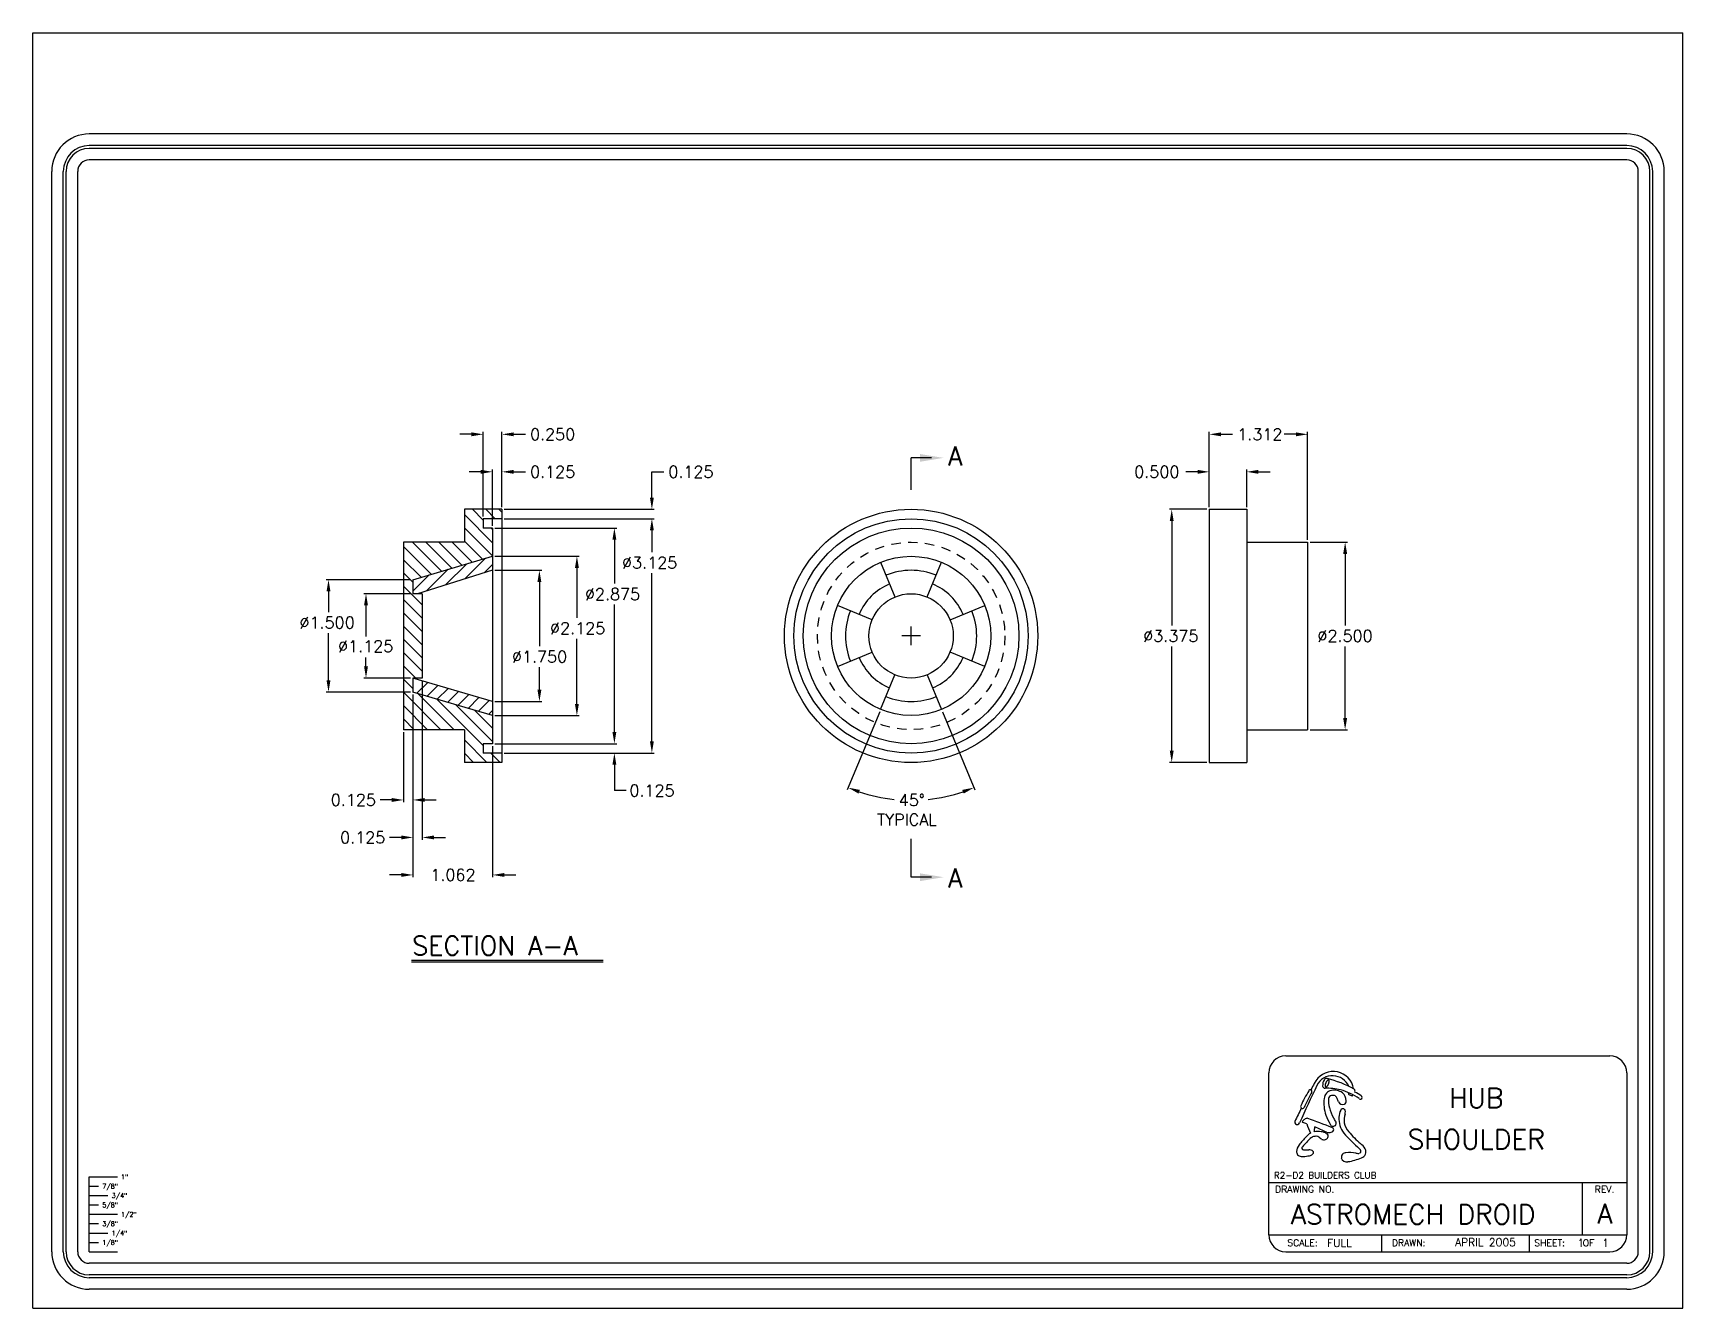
# Model space of a CAD drawing. Extents: x 0 to 22, y 0 to 17.
import ezdxf
from ezdxf.enums import TextEntityAlignment as Align

# ---------------------------------------------------------------- set-up
doc = ezdxf.new("R2010")
doc.units = 0
doc.linetypes.add('HIDDEN2', pattern=[0.1875, 0.125, -0.0625])
doc.layers.get('0').update_dxf_attribs({"linetype": 'CONTINUOUS'})
for name, color, linetype in [('DIMENSION', 1, 'CONTINUOUS'), ('FORM', 5, 'CONTINUOUS'), ('SHOULDER_-_HUB', 7, 'CONTINUOUS')]:
    doc.layers.add(name, color=color, linetype=linetype)
doc.styles.get("Standard").update_dxf_attribs({"font": 'simplex.shx'})

msp = doc.modelspace()

# ---------------------------------------------------------------- linework, layer by layer
for p, q in [((0, 0), (0, 17)), ((0, 17), (22, 17)), ((22, 0), (22, 17)), ((0.75, 0.75), (0.75, 1.75)), ((0.75, 1.75), (1.125, 1.75)), ((0.75, 1.625), (0.875, 1.625)), ((0.75, 1.5), (1, 1.5)), ((0.75, 1.375), (0.875, 1.375)), ((0.75, 1.25), (1.125, 1.25)), ((0.75, 1.125), (0.875, 1.125)), ((0.75, 1), (1, 1)), ((0.75, 0.875), (0.875, 0.875)), ((0.75, 0.75), (1.125, 0.75)), ((0, 0), (22, 0))]:
    msp.add_line(p, q)
at = {"layer": 'DIMENSION'}
for p, q in [((6.002, 10.555), (6.002, 11.68)), ((6.252, 10.68), (6.252, 11.68)), ((15.683, 10.68), (15.683, 11.68)), ((16.995, 10.243), (16.995, 11.68)), ((5.846, 11.649), (5.69, 11.649)), ((6.409, 11.649), (6.565, 11.649)), ((15.839, 11.649), (15.994, 11.649)), ((16.839, 11.649), (16.684, 11.649)), ((11.982, 11.335), (11.708, 11.335)), ((11.708, 10.908), (11.708, 11.335)), ((5.971, 11.149), (5.815, 11.149)), ((6.127, 10.43), (6.127, 11.18)), ((6.252, 10.68), (6.252, 11.18)), ((6.409, 11.149), (6.565, 11.149)), ((8.252, 10.805), (8.252, 11.149)), ((8.252, 11.149), (8.409, 11.149)), ((15.527, 11.149), (15.37, 11.149)), ((15.683, 10.68), (15.683, 11.18)), ((16.183, 10.68), (16.183, 11.18)), ((16.339, 11.149), (16.495, 11.149)), ((6.284, 10.649), (8.284, 10.649)), ((15.652, 10.649), (15.152, 10.649)), ((6.159, 10.399), (7.784, 10.399)), ((6.284, 10.524), (8.284, 10.524)), ((6.284, 10.524), (8.284, 10.524)), ((8.252, 10.368), (8.252, 10.078)), ((8.252, 10.368), (8.252, 10.211)), ((15.183, 10.493), (15.183, 9.102)), ((7.752, 10.243), (7.752, 9.659)), ((17.027, 10.211), (17.527, 10.211)), ((6.159, 10.024), (7.284, 10.024)), ((17.495, 10.055), (17.495, 9.102)), ((5.034, 9.711), (3.909, 9.711)), ((6.159, 9.836), (6.784, 9.836)), ((6.752, 9.68), (6.752, 8.825)), ((7.252, 9.868), (7.252, 9.204)), ((8.252, 7.555), (8.252, 9.797)), ((3.94, 9.555), (3.94, 9.28)), ((5.034, 9.524), (4.409, 9.524)), ((4.44, 9.368), (4.44, 8.953)), ((7.752, 7.68), (7.752, 9.378)), ((3.94, 8.368), (3.94, 8.998)), ((7.252, 8.055), (7.252, 8.923)), ((15.183, 7.43), (15.183, 8.821)), ((17.495, 7.868), (17.495, 8.821)), ((4.44, 8.555), (4.44, 8.672)), ((5.034, 8.399), (4.409, 8.399)), ((5.19, 8.368), (5.19, 6.243)), ((6.752, 8.243), (6.752, 8.544)), ((5.034, 8.211), (3.909, 8.211)), ((5.065, 8.18), (5.065, 6.243)), ((5.065, 8.18), (5.065, 5.743)), ((5.065, 8.18), (5.065, 6.743)), ((6.159, 8.086), (6.784, 8.086)), ((11.289, 7.951), (10.857, 6.909)), ((12.126, 7.951), (12.558, 6.909)), ((6.159, 7.899), (7.284, 7.899)), ((7.752, 7.68), (7.752, 7.836)), ((17.027, 7.711), (17.527, 7.711)), ((4.94, 7.68), (4.94, 6.743)), ((6.127, 7.493), (6.127, 5.743)), ((6.159, 7.524), (7.784, 7.524)), ((6.159, 7.524), (7.784, 7.524)), ((6.284, 7.399), (8.284, 7.399)), ((6.284, 7.399), (7.784, 7.399)), ((15.652, 7.274), (15.152, 7.274)), ((7.752, 7.243), (7.752, 6.899)), ((7.909, 6.899), (7.752, 6.899)), ((4.784, 6.774), (4.627, 6.774)), ((5.221, 6.774), (5.377, 6.774)), ((4.909, 6.274), (4.752, 6.274)), ((5.346, 6.274), (5.502, 6.274)), ((11.708, 5.744), (11.708, 6.254)), ((4.909, 5.774), (4.752, 5.774)), ((6.284, 5.774), (6.44, 5.774)), ((11.982, 5.744), (11.708, 5.744)), ((5.046, 4.636), (7.601, 4.636)), ((5.046, 4.615), (7.601, 4.615))]:
    msp.add_line(p, q, dxfattribs=at)
for start, end in [(251.5878, 264.0731), (275.9269, 288.4122)]:
    msp.add_arc((11.708, 8.961), 2.191, start, end, dxfattribs=at)
for points in [[(5.846, 11.675), (5.846, 11.623), (6.002, 11.649)], [(6.409, 11.675), (6.409, 11.623), (6.252, 11.649)], [(15.839, 11.675), (15.839, 11.623), (15.683, 11.649)], [(16.839, 11.675), (16.839, 11.623), (16.995, 11.649)], [(11.826, 11.387), (11.826, 11.283), (12.139, 11.335)], [(5.971, 11.175), (5.971, 11.123), (6.127, 11.149)], [(6.409, 11.175), (6.409, 11.123), (6.252, 11.149)], [(15.527, 11.175), (15.527, 11.123), (15.683, 11.149)], [(16.339, 11.175), (16.339, 11.123), (16.183, 11.149)], [(8.226, 10.805), (8.278, 10.805), (8.252, 10.649)], [(15.157, 10.493), (15.209, 10.493), (15.183, 10.649)], [(7.726, 10.243), (7.778, 10.243), (7.752, 10.399)], [(8.226, 10.368), (8.278, 10.368), (8.252, 10.524)], [(8.226, 10.368), (8.278, 10.368), (8.252, 10.524)], [(17.469, 10.055), (17.522, 10.055), (17.495, 10.211)], [(7.226, 9.868), (7.278, 9.868), (7.252, 10.024)], [(3.914, 9.555), (3.966, 9.555), (3.94, 9.711)], [(6.726, 9.68), (6.778, 9.68), (6.752, 9.836)], [(4.414, 9.368), (4.466, 9.368), (4.44, 9.524)], [(3.914, 8.368), (3.966, 8.368), (3.94, 8.211)], [(4.414, 8.555), (4.466, 8.555), (4.44, 8.399)], [(6.726, 8.243), (6.778, 8.243), (6.752, 8.086)], [(7.226, 8.055), (7.278, 8.055), (7.252, 7.899)], [(17.469, 7.868), (17.522, 7.868), (17.495, 7.711)], [(7.726, 7.68), (7.778, 7.68), (7.752, 7.524)], [(7.726, 7.68), (7.778, 7.68), (7.752, 7.524)], [(8.226, 7.555), (8.278, 7.555), (8.252, 7.399)], [(7.726, 7.243), (7.778, 7.243), (7.752, 7.399)], [(15.157, 7.43), (15.209, 7.43), (15.183, 7.274)], [(11.007, 6.859), (11.025, 6.908), (10.869, 6.938)], [(12.39, 6.908), (12.409, 6.859), (12.546, 6.938)], [(4.784, 6.8), (4.784, 6.748), (4.94, 6.774)], [(5.221, 6.8), (5.221, 6.748), (5.065, 6.774)], [(4.909, 6.3), (4.909, 6.248), (5.065, 6.274)], [(5.346, 6.3), (5.346, 6.248), (5.19, 6.274)], [(4.909, 5.8), (4.909, 5.748), (5.065, 5.774)], [(6.284, 5.8), (6.284, 5.748), (6.127, 5.774)], [(11.826, 5.692), (11.826, 5.796), (12.139, 5.744)]]:
    msp.add_solid(points, dxfattribs=at)
at = {"layer": 'FORM'}
for p, q in [((21.25, 15.654), (0.75, 15.654)), ((21.25, 15.5), (0.75, 15.5)), ((21.25, 15.462), (0.75, 15.462)), ((21.25, 15.308), (0.75, 15.308)), ((0.25, 0.75), (0.25, 15.154)), ((0.404, 0.75), (0.404, 15.154)), ((0.442, 0.75), (0.442, 15.154)), ((0.596, 0.75), (0.596, 15.154)), ((21.404, 0.75), (21.404, 15.154)), ((21.558, 0.75), (21.558, 15.154)), ((21.596, 0.75), (21.596, 15.154)), ((21.75, 0.75), (21.75, 15.154)), ((21.25, 0.596), (0.75, 0.596)), ((21.25, 0.442), (0.75, 0.442)), ((21.25, 0.404), (0.75, 0.404)), ((21.25, 0.25), (0.75, 0.25))]:
    msp.add_line(p, q, dxfattribs=at)
at = {"layer": 'FORM', "linetype": 'CONTINUOUS'}
for p, q in [((16.703, 3.361), (21.025, 3.361)), ((16.478, 0.975), (16.478, 3.136)), ((21.25, 3.136), (21.25, 0.975)), ((16.478, 1.673), (21.25, 1.673)), ((20.655, 1.673), (20.655, 0.975)), ((16.478, 0.975), (21.25, 0.975)), ((17.978, 0.975), (17.978, 0.75)), ((19.95, 0.972), (19.95, 0.747)), ((16.703, 0.75), (21.025, 0.75))]:
    msp.add_line(p, q, dxfattribs=at)
at = {"layer": 'FORM', "color": 1}
msp.add_polyline3d([(17.276, 3.04, 0), (17.275, 3.041, 0), (17.274, 3.041, 0), (17.273, 3.041, 0), (17.272, 3.041, 0), (17.27, 3.041, 0), (17.269, 3.041, 0), (17.268, 3.04, 0), (17.267, 3.04, 0), (17.266, 3.039, 0), (17.265, 3.039, 0), (17.263, 3.038, 0), (17.262, 3.037, 0), (17.261, 3.036, 0), (17.259, 3.035, 0), (17.258, 3.034, 0), (17.257, 3.033, 0), (17.255, 3.032, 0), (17.254, 3.03, 0), (17.253, 3.029, 0), (17.252, 3.027, 0), (17.25, 3.025, 0), (17.249, 3.024, 0), (17.248, 3.022, 0), (17.246, 3.02, 0), (17.245, 3.018, 0), (17.244, 3.016, 0), (17.243, 3.014, 0), (17.242, 3.012, 0), (17.241, 3.01, 0), (17.239, 3.008, 0), (17.238, 3.006, 0), (17.237, 3.003, 0), (17.236, 3.001, 0), (17.236, 2.999, 0), (17.235, 2.997, 0), (17.234, 2.995, 0), (17.233, 2.992, 0), (17.233, 2.99, 0), (17.232, 2.988, 0), (17.231, 2.986, 0), (17.231, 2.983, 0), (17.23, 2.981, 0), (17.23, 2.979, 0), (17.23, 2.977, 0), (17.229, 2.975, 0), (17.229, 2.973, 0), (17.229, 2.971, 0), (17.229, 2.969, 0), (17.229, 2.968, 0), (17.229, 2.966, 0), (17.229, 2.964, 0), (17.229, 2.962, 0), (17.23, 2.961, 0), (17.23, 2.96, 0), (17.23, 2.958, 0), (17.231, 2.957, 0), (17.231, 2.956, 0), (17.232, 2.955, 0), (17.232, 2.954, 0), (17.233, 2.953, 0), (17.234, 2.952, 0), (17.234, 2.951, 0), (17.235, 2.951, 0), (17.236, 2.95, 0), (17.237, 2.95, 0), (17.238, 2.95, 0), (17.239, 2.95, 0), (17.24, 2.95, 0), (17.241, 2.95, 0), (17.242, 2.95, 0), (17.244, 2.95, 0), (17.245, 2.951, 0), (17.246, 2.951, 0), (17.247, 2.952, 0), (17.248, 2.953, 0), (17.25, 2.953, 0), (17.251, 2.954, 0), (17.252, 2.955, 0), (17.254, 2.957, 0), (17.255, 2.958, 0), (17.256, 2.959, 0), (17.258, 2.961, 0), (17.259, 2.962, 0), (17.26, 2.964, 0), (17.262, 2.965, 0), (17.263, 2.967, 0), (17.264, 2.969, 0), (17.265, 2.971, 0), (17.267, 2.973, 0), (17.268, 2.975, 0), (17.269, 2.977, 0), (17.27, 2.979, 0), (17.271, 2.981, 0), (17.272, 2.983, 0), (17.273, 2.985, 0), (17.274, 2.987, 0), (17.275, 2.989, 0), (17.276, 2.992, 0), (17.277, 2.994, 0), (17.278, 2.996, 0), (17.279, 2.998, 0), (17.279, 3.001, 0), (17.28, 3.003, 0), (17.28, 3.005, 0), (17.281, 3.007, 0), (17.282, 3.009, 0), (17.282, 3.011, 0), (17.282, 3.014, 0), (17.282, 3.016, 0), (17.283, 3.018, 0), (17.283, 3.019, 0), (17.283, 3.021, 0), (17.283, 3.023, 0), (17.283, 3.025, 0), (17.283, 3.027, 0), (17.283, 3.028, 0), (17.282, 3.03, 0), (17.282, 3.031, 0), (17.282, 3.032, 0), (17.281, 3.034, 0), (17.281, 3.035, 0), (17.28, 3.036, 0), (17.279, 3.037, 0), (17.279, 3.038, 0), (17.278, 3.039, 0), (17.277, 3.039, 0), (17.276, 3.04, 0), (17.276, 3.04, 0)], dxfattribs=at)
at = {"layer": 'FORM'}
for centre, radius, start, end in [((0.75, 15.154), 0.5, 90, 180), ((21.25, 15.154), 0.5, 0, 90), ((0.75, 15.154), 0.346, 90, 180), ((0.75, 15.154), 0.308, 90, 180), ((21.25, 15.154), 0.346, 0, 90), ((21.25, 15.154), 0.308, 0, 90), ((0.75, 15.154), 0.154, 90, 180), ((21.25, 15.154), 0.154, 0, 90), ((0.75, 0.75), 0.5, 180, 270), ((0.75, 0.75), 0.346, 180, 270), ((0.75, 0.75), 0.308, 180, 270), ((0.75, 0.75), 0.154, 180, 270), ((21.25, 0.75), 0.5, 270, 0), ((21.25, 0.75), 0.346, 270, 0), ((21.25, 0.75), 0.308, 270, 0), ((21.25, 0.75), 0.154, 270, 0)]:
    msp.add_arc(centre, radius, start, end, dxfattribs=at)
at = {"layer": 'FORM', "linetype": 'CONTINUOUS'}
for centre, start, end in [((16.703, 3.136), 90, 180), ((21.025, 3.136), 360, 90), ((16.703, 0.975), 180, 270), ((21.025, 0.975), 270, 0)]:
    msp.add_arc(centre, 0.225, start, end, dxfattribs=at)
at = {"layer": 'FORM', "color": 7}
for centre, radius, start, end in [((17.335, 2.875), 0.278, 18.2326, 154.6361), ((17.32, 2.877), 0.22, 85.4854, 155.5007), ((17.329, 2.86), 0.236, 23.4687, 88.1516), ((26.447, -1.666), 10.415, 153.5831, 156.6069), ((24.943, -1.125), 8.874, 152.341, 152.9694), ((17.331, 2.785), 0.116, 99.8697, 175.5952), ((17.352, 2.722), 0.182, 54.1043, 102.9674), ((17.362, 2.758), 0.148, 0.8907, 49.1139), ((17.429, 2.913), 0.124, 333.247, 339.1268), ((17.418, 2.904), 0.19, 5.638, 17.7915), ((25.042, -1.414), 9.096, 153.3711, 154.604), ((17.677, 2.732), 0.466, 172.3003, 200.1263), ((17.548, 2.754), 0.276, 171.5259, 197.4947), ((17.322, 2.787), 0.048, 100.0375, 170.9848), ((17.867, 2.831), 0.604, 195.3231, 209.2908), ((17.324, 2.718), 0.117, 68.785, 94.7421), ((17.307, 2.762), 0.0871, 20.1831, 47.8338), ((17.16, 2.686), 0.253, 14.2811, 24.9473), ((17.465, 2.784), 0.0699, 210.2865, 287.2592), ((17.466, 2.624), 0.0332, 69.7642, 151.8988), ((17.462, 2.621), 0.0368, 357.6694, 65.2511), ((17.471, 2.753), 0.0394, 291.9673, 10.2011), ((17.547, 2.854), 0.00713, 157.3748, 243.1832), ((17.713, 3.159), 0.354, 241.5397, 249.3399), ((17.589, 2.831), 0.00392, 246.7424, 343.5507), ((17.418, 2.904), 0.19, 336.9972, 341.1119), ((16.856, 2.477), 0.0328, 161.1287, 346.893), ((16.933, 2.484), 0.00917, 120.5491, 251.4839), ((17.104, 2.316), 0.248, 124.2548, 135.0129), ((15.699, -0.948), 3.638, 69.2866, 70.2231), ((16.983, 2.502), 0.0272, 76.4452, 134.3635), ((18.095, 2.805), 1.164, 197.5192, 203.9815), ((13.996, -5.973), 9.014, 68.3272, 70.6061), ((18.01, 2.862), 0.824, 200.6463, 210.0465), ((17.335, 2.464), 0.0413, 201.5645, 38.0941), ((16.875, 2.223), 0.561, 28.4319, 33.8655), ((17.717, 2.521), 0.305, 175.9752, 218.045), ((17.588, 2.552), 0.175, 149.9608, 183.0164), ((17.771, 2.498), 0.289, 162.8186, 185.355), ((17.739, 2.527), 0.262, 192.3535, 222.302), ((17.375, 2.614), 0.123, 345.3619, 2.6057), ((18.526, 0.861), 2.105, 137.4564, 141.4055), ((17.686, 1.488), 1.009, 134.541, 138.9147), ((17.16, 2.124), 0.244, 121.505, 139.0958), ((17.302, 1.933), 0.424, 126.6804, 139.7871), ((17.098, 2.205), 0.0841, 90, 125.5975), ((16.737, 2.434), 0.354, 346.5241, 356.715), ((17.125, 2.025), 0.329, 81.0168, 97.6796), ((15.699, -0.948), 3.638, 64.8574, 67.5151), ((17.107, 2.24), 0.0497, 63.4627, 100.742), ((17.111, 2.214), 0.0734, 50.0038, 75.5417), ((17.242, 2.344), 0.112, 221.1819, 237.6838), ((17.146, 2.156), 0.197, 58.748, 81.1062), ((17.213, 2.333), 0.0899, 250.0839, 281.7545), ((17.226, 2.287), 0.0415, 277.7057, 342.6988), ((17.278, 2.412), 0.0742, 243.4858, 285.1066), ((17.236, 2.292), 0.0343, 329.1857, 69.5272), ((17.289, 2.401), 0.0619, 277.7873, 324.4296), ((17.319, 2.379), 0.0245, 325.5245, 75.3405), ((18.685, 3.332), 1.567, 219.6028, 230.5002), ((18.64, 3.253), 1.419, 219.5063, 228.4276), ((17, 2.075), 0.155, 140.5469, 175.5193), ((16.89, 2.087), 0.0444, 178.8843, 204.47), ((16.904, 2.08), 0.0554, 192.6455, 248.2224), ((16.928, 2.126), 0.107, 245.4026, 275.4098), ((16.937, 2.134), 0.0204, 124.2549, 201.2233), ((16.943, 2.137), 0.0267, 201.8253, 267.1645), ((16.926, 2.426), 0.406, 271.6993, 283.3954), ((16.976, 2.347), 0.24, 261.666, 278.334), ((17.014, 2.023), 0.0874, 52.9907, 91.7489), ((16.999, 2.117), 0.0895, 283.5752, 324.5897), ((17.05, 2.075), 0.0238, 337.1416, 47.565), ((17.505, 2.009), 0.0608, 88.4325, 186.6263), ((17.514, 2.021), 0.0727, 195.7266, 285.3807), ((17.556, 1.522), 0.55, 81.4266, 95.2081), ((17.428, 2.665), 0.721, 278.3733, 293.1521), ((17.67, 2.211), 0.149, 257.5181, 277.231), ((17.658, 2.085), 0.0481, 12.0254, 52.1436), ((17.679, 2.089), 0.0274, 292.2603, 12.8674), ((17.545, 1.983), 0.259, 32.9711, 53.7284), ((17.686, 2.084), 0.0865, 287.7475, 27.3521)]:
    msp.add_arc(centre, radius, start, end, dxfattribs=at)
at = {"layer": 'FORM', "color": 5}
for centre, radius, start, end in [((18.671, 1.878), 1.947, 148.4149, 155.1985), ((19.048, 1.745), 2.296, 150.4088, 156.2074), ((17.032, 2.888), 0.0215, 335.3232, 152.6722), ((17.33, 2.97), 0.135, 145.6086, 184.3667), ((17.226, 2.961), 0.0308, 183.998, 273.3138), ((17.247, 3.028), 0.0336, 75.2447, 147.693), ((17.221, 1.871), 1.06, 78.393, 89.648), ((16.847, 1.492), 1.621, 61.6372, 75.392), ((17.209, 2.116), 0.825, 54.9325, 74.1529), ((17.586, 2.891), 0.041, 342.6983, 41.6728), ((17.427, 2.454), 0.469, 52.7669, 65.0636), ((16.926, 2.683), 0.0245, 152.1811, 330.991), ((17.698, 2.808), 0.023, 227.6203, 57.4121)]:
    msp.add_arc(centre, radius, start, end, dxfattribs=at)
at = {"layer": 'SHOULDER_-_HUB'}
for p, q in [((5.752, 10.649), (5.752, 10.211)), ((6.252, 10.649), (5.752, 10.649)), ((6.127, 10.204), (5.752, 10.579)), ((6.002, 10.506), (5.859, 10.649)), ((6.161, 10.524), (6.036, 10.649)), ((6.252, 10.609), (6.213, 10.649)), ((6.252, 10.649), (6.252, 7.274)), ((15.683, 10.649), (16.183, 10.649)), ((15.683, 10.649), (15.683, 7.274)), ((16.183, 10.649), (16.183, 7.274)), ((6.127, 10.027), (5.752, 10.402)), ((6.002, 10.524), (6.002, 10.399)), ((6.252, 10.524), (6.002, 10.524)), ((6.127, 10.399), (6.002, 10.399)), ((6.127, 10.381), (6.109, 10.399)), ((6.127, 10.399), (6.127, 7.524)), ((4.94, 10.211), (4.94, 7.711)), ((5.752, 10.211), (4.94, 10.211)), ((5.31, 9.784), (4.94, 10.154)), ((5.447, 9.824), (5.059, 10.211)), ((5.583, 9.864), (5.236, 10.211)), ((5.72, 9.904), (5.413, 10.211)), ((5.857, 9.944), (5.59, 10.211)), ((5.993, 9.985), (5.752, 10.225)), ((16.183, 10.211), (16.995, 10.211)), ((16.995, 10.211), (16.995, 7.711)), ((5.174, 9.743), (4.94, 9.977)), ((5.065, 9.711), (6.127, 10.024)), ((5.502, 9.641), (5.784, 9.923)), ((5.76, 9.722), (6.035, 9.997)), ((6.017, 9.802), (6.127, 9.913)), ((11.301, 9.943), (11.492, 9.481)), ((11.923, 9.481), (12.114, 9.943)), ((5.065, 9.676), (4.94, 9.801)), ((5.065, 9.557), (5.284, 9.776)), ((5.065, 9.711), (5.065, 9.524)), ((6.127, 9.836), (5.127, 9.524)), ((5.245, 9.561), (5.534, 9.849)), ((5.19, 9.374), (4.94, 9.624)), ((5.19, 9.524), (5.065, 9.524)), ((5.19, 9.524), (5.19, 8.399)), ((5.19, 9.197), (4.94, 9.447)), ((5.19, 9.02), (4.94, 9.27)), ((11.188, 9.177), (10.726, 9.368)), ((12.227, 9.177), (12.689, 9.368)), ((5.19, 8.843), (4.94, 9.093)), ((11.708, 8.836), (11.708, 9.086)), ((5.19, 8.667), (4.94, 8.917)), ((11.833, 8.961), (11.583, 8.961)), ((5.19, 8.49), (4.94, 8.74)), ((10.726, 8.555), (11.188, 8.746)), ((12.689, 8.555), (12.227, 8.746)), ((5.104, 8.399), (4.94, 8.563)), ((5.065, 8.261), (4.94, 8.386)), ((5.19, 8.399), (5.065, 8.399)), ((6.127, 8.086), (5.065, 8.399)), ((5.065, 8.399), (5.065, 8.211)), ((11.301, 7.98), (11.492, 8.442)), ((11.923, 8.442), (12.114, 7.98)), ((5.438, 7.711), (4.94, 8.21)), ((6.127, 7.899), (5.065, 8.211)), ((5.118, 8.196), (5.263, 8.341)), ((5.615, 7.711), (5.135, 8.191)), ((5.254, 8.156), (5.399, 8.301)), ((5.391, 8.116), (5.536, 8.26)), ((5.528, 8.075), (5.673, 8.22)), ((5.664, 8.035), (5.809, 8.18)), ((5.261, 7.711), (4.94, 8.033)), ((6.002, 7.501), (5.386, 8.117)), ((6.127, 7.552), (5.636, 8.043)), ((5.801, 7.995), (5.946, 8.14)), ((6.127, 7.729), (5.887, 7.97)), ((5.937, 7.955), (6.082, 8.1)), ((6.074, 7.915), (6.127, 7.968)), ((5.084, 7.711), (4.94, 7.856)), ((5.752, 7.711), (4.94, 7.711)), ((5.752, 7.711), (5.752, 7.274)), ((16.183, 7.711), (16.995, 7.711)), ((6.052, 7.274), (5.752, 7.574)), ((6.127, 7.524), (6.002, 7.524)), ((6.002, 7.524), (6.002, 7.399)), ((5.875, 7.274), (5.752, 7.397)), ((6.252, 7.274), (5.752, 7.274)), ((6.252, 7.399), (6.002, 7.399)), ((6.229, 7.274), (6.104, 7.399)), ((15.683, 7.274), (16.183, 7.274))]:
    msp.add_line(p, q, dxfattribs=at)
for radius in [1.688, 1.562, 1.438, 1.062, 0.562]:
    msp.add_circle((11.708, 8.961), radius, dxfattribs=at)
at = {"layer": 'SHOULDER_-_HUB', "linetype": 'HIDDEN2'}
msp.add_circle((11.708, 8.961), 1.25, dxfattribs=at)
at = {"layer": 'SHOULDER_-_HUB'}
for radius, start, end in [(0.875, 67.5, 112.5), (0.75, 112.5, 157.5), (0.75, 22.5, 67.5), (0.875, 157.5, 202.5), (0.875, 337.5, 22.5), (0.75, 202.5, 247.5), (0.75, 292.5, 337.5), (0.875, 247.5, 292.5)]:
    msp.add_arc((11.708, 8.961), radius, start, end, dxfattribs=at)

# ---------------------------------------------------------------- texts
for s, p in [('1"', (1.174, 1.717)), ('7/8"', (0.924, 1.592)), ('3/4"', (1.049, 1.467)), ('5/8"', (0.924, 1.342)), ('3/8"', (0.924, 1.092)), ('1/2"', (1.174, 1.217)), ('1/8"', (0.924, 0.842)), ('1/4"', (1.049, 0.967))]:
    msp.add_text(s, height=0.0625).set_placement(p)
at = {"layer": 'DIMENSION'}
for s, height, p in [('0.250', 0.1562, (6.627, 11.571)), ('1.312', 0.1562, (16.057, 11.571)), ('A', 0.25, (12.199, 11.235)), ('0.125', 0.1562, (6.627, 11.071)), ('0.125', 0.1562, (8.471, 11.071)), ('0.500', 0.1562, (14.683, 11.071)), ('%%c3.125', 0.1562, (7.854, 9.86)), ('%%c2.875', 0.1562, (7.359, 9.44)), ('%%c1.500', 0.1562, (3.553, 9.061)), ('%%c2.125', 0.1562, (6.894, 8.986)), ('%%c3.375', 0.1562, (14.803, 8.883)), ('%%c2.500', 0.1562, (17.126, 8.883)), ('%%c1.125', 0.1562, (4.068, 8.746)), ('%%c1.750', 0.1562, (6.386, 8.606)), ('0.125', 0.1562, (3.97, 6.696)), ('0.125', 0.1562, (7.952, 6.821)), ('45°', 0.1562, (11.544, 6.694)), ('TYPICAL', 0.1562, (11.254, 6.433)), ('0.125', 0.1562, (4.095, 6.196)), ('1.062', 0.1562, (5.298, 5.696)), ('A', 0.25, (12.199, 5.608)), ('SECTION A-A', 0.25, (5.056, 4.706))]:
    msp.add_text(s, height=height, dxfattribs=at).set_placement(p)
at = {"layer": 'FORM'}
for s, p in [('HUB', (19.243, 2.671)), ('SHOULDER', (19.243, 2.119))]:
    msp.add_text(s, height=0.2605, dxfattribs=at).set_placement(p, align=Align.CENTER)
at = {"layer": 'FORM', "color": 7}
msp.add_text('R2-D2 BUILDERS CLUB', height=0.08615, dxfattribs=at).set_placement((16.546, 1.727))
at = {"layer": 'FORM', "linetype": 'CONTINUOUS'}
for s, height, p in [('DRAWING NO.', 0.09003, (16.561, 1.538)), ('SCALE:', 0.09, (16.725, 0.824)), ('DRAWN:', 0.09, (18.119, 0.824)), ('SHEET:   OF', 0.09003, (20.018, 0.823))]:
    msp.add_text(s, height=height, dxfattribs=at).set_placement(p)
msp.add_text('REV.', height=0.09, dxfattribs=at).set_placement((20.955, 1.538), align=Align.CENTER)
at = {"layer": 'FORM'}
for s, height, p in [('ASTROMECH DROID', 0.26052, (16.771, 1.118)), ('A', 0.261, (20.857, 1.128)), ('FULL', 0.1042, (17.254, 0.814)), ('1   1', 0.1042, (20.593, 0.817))]:
    msp.add_text(s, height=height, dxfattribs=at).set_placement(p)
msp.add_text('APRIL 2005', height=0.1042, dxfattribs=at).set_placement((19.77, 0.825), align=Align.RIGHT)

doc.saveas('drawing.dxf')
